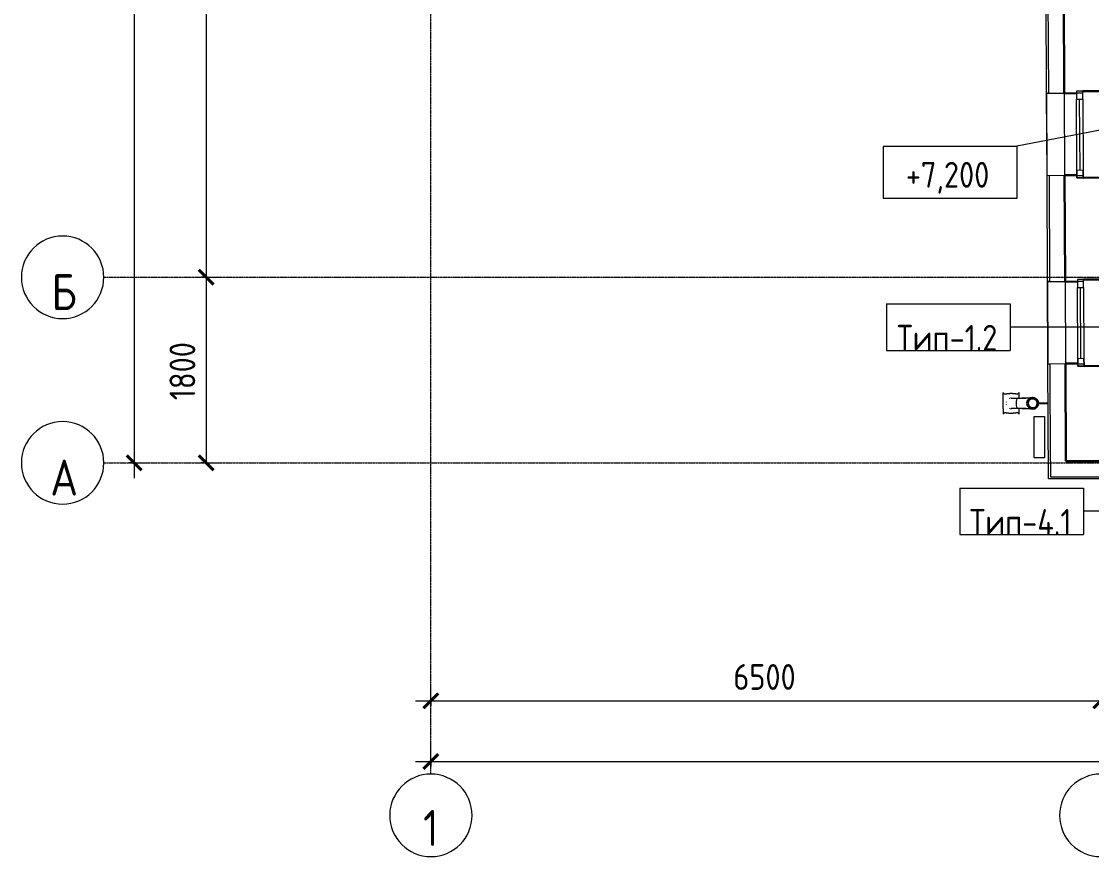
# Model space of a CAD drawing. Header units: millimetres. Extents: x -10474 to 67905, y -3824 to 44223.
# Drawn here: x -10474 to -89, y -3824 to 4277 of the extents above; entities that cross this region are included whole.
import ezdxf

# ---------------------------------------------------------------- set-up
doc = ezdxf.new("R2010")
doc.units = ezdxf.units.MM
doc.linetypes.add('ADSK_Линия сетки', pattern=[25, 20, -2.5, 0, -2.5])
for name, color, linetype, lineweight in [('_ Окна', 7, 'Continuous', 9), ('Аннотация', 7, 'Continuous', 20), ('Марки', 7, 'Continuous', 20), ('Обобщенные модели', 7, 'Continuous', 18), ('Окна', 7, 'Continuous', 9), ('Оси', 7, 'Continuous', 9), ('Отметки', 7, 'Continuous', 9), ('Размеры', 7, 'Continuous', 9), ('Размеры-100', 7, 'Continuous', 9), ('Стены внутренние', 7, 'Continuous', 18), ('Стены наружные', 7, 'Continuous', 18), ('Стены несущие', 7, 'Continuous', 30), ('Стены отделка', 7, 'Continuous', 30), ('Стены штриховка', 7, 'Continuous', 9)]:
    doc.layers.add(name, color=color, linetype=linetype, lineweight=lineweight)
doc.styles.add('GOST Common', font='GOST_Common.ttf', dxfattribs={"width": 0.9, "height": 350})
doc.styles.add('GOST Common_2', font='GOST_Common.ttf', dxfattribs={"width": 0.9, "height": 250})
doc.styles.add('GOST Common_B', font='', dxfattribs={"width": 0.9, "height": 250})
doc.styles.get('GOST Common_B').set_extended_font_data('GOST Common', bold=True)
doc.dimstyles.new('ADSK_Основной_2_5_мм_Оси', dxfattribs={"dimscale": 304.8, "dimtxt": 251.428749, "dimasz": 0.463911, "dimexe": 0.492126, "dimexo": 0.492126, "dimgap": 0.098425, "dimtad": 1, "dimrnd": 0.01, "dimdsep": 46, "dimtxsty": 'GOST Common_2', "dimblk1": 'OBLIQUE', "dimblk2": 'OBLIQUE', "dimsah": 1, "dimcen": 0.09, "dimdle": 0.492126, "dimazin": 2, "dimtfac": 1, "dimtdec": 4, "dimtix": 1, "dimtmove": 0, "dimatfit": 3, "dimfxl": 1, "dimtvp": 1, "dimtolj": 1, "dimtzin": 0, "dimlwd": 20, "dimlwe": 20, "dimarcsym": 2})

# ---------------------------------------------------------------- blocks, each defined once
blk = doc.blocks.new('Водосток - Тип 1 _карниз больше 490мм_-5158525-План потолков 2-го этажа')
at = {"layer": 'Обобщенные модели', "lineweight": 9}
h = blk.add_hatch(dxfattribs=at)
h.set_pattern_fill('FP_7', color=256, style=0, pattern_type=2)
h.set_pattern_definition([(314.728, (-451.3, -498.1), (106.568, 105.561), [])])
h.paths.add_polyline_path([(76, 171), (76, 149), (86, 129), (103, 115), (126, 110), (147, 115), (164, 129), (174, 149), (173, 172), (164, 191), (147, 205), (125, 210), (103, 205), (86, 191), (76, 171)])
at = {"layer": 'Обобщенные модели'}
for p, q in [((19, 445), (25, 445)), ((225, 445), (231, 445)), ((25, 295), (19, 295)), ((75, 224), (75, 306)), ((75, 264), (75, 306)), ((75, 224), (75, 266)), ((175, 306), (175, 224)), ((175, 306), (175, 264)), ((175, 266), (175, 224)), ((231, 295), (225, 295)), ((120, 11), (120, 109)), ((130, 109), (130, 11))]:
    blk.add_line(p, q, dxfattribs=at)
at = {"layer": 'Обобщенные модели', "flags": 128}
for points in [[(75, 266), (75, 272), (75, 278), (75, 283), (75, 288), (75, 294), (75, 299), (75, 304), (75, 309), (75, 314), (75, 318), (75, 323), (75, 327), (75, 331), (75, 335), (75, 339), (75, 342), (75, 346), (75, 349), (75, 352), (75, 355), (75, 357), (75, 359), (75, 362), (75, 363), (75, 365), (75, 366), (75, 368), (75, 369), (75, 369), (75, 370), (75, 370), (75, 370)], [(175, 370), (175, 370), (175, 370), (175, 369), (175, 368), (175, 367), (175, 366), (175, 364), (175, 362), (175, 360), (175, 358), (175, 356), (175, 353), (175, 350), (175, 347), (175, 344), (175, 340), (175, 337), (175, 333), (175, 329), (175, 325), (175, 320), (175, 316), (175, 311), (175, 306), (175, 301), (175, 296), (175, 291), (175, 285), (175, 280), (175, 274), (175, 269), (175, 266)], [(75, 264), (75, 258), (75, 252), (75, 247), (75, 242), (75, 236), (75, 231), (75, 226), (75, 221), (75, 216), (75, 212), (75, 207), (75, 203), (75, 199), (75, 195), (75, 191), (75, 188), (75, 184), (75, 181), (75, 178), (75, 175), (75, 173)], [(175, 173), (175, 174), (175, 177), (175, 180), (175, 183), (175, 186), (175, 190), (175, 193), (175, 197), (175, 201), (175, 205), (175, 210), (175, 214), (175, 219), (175, 224), (175, 229), (175, 234), (175, 239), (175, 245), (175, 250), (175, 256), (175, 261), (175, 264)]]:
    blk.add_lwpolyline(points, dxfattribs=at)
at = {"layer": 'Обобщенные модели'}
for centre, radius, start, end in [((125, 370), 50, 103.3248, 106.6752), ((125, 370), 50, 73.3248, 76.6752), ((125, 370), 50, 174.5444, 183.3856), ((125, 370), 50, 163.3249, 166.6752), ((125, 370), 50, 13.3248, 16.6751), ((125, 370), 50, 356.7269, 5.4556), ((125, 160), 52, 90, 270), ((125, 160), 52, 270, 90)]:
    blk.add_arc(centre, radius, start, end, dxfattribs=at)
at = {"layer": 'Обобщенные модели', "lineweight": 40}
for start, end in [(90, 270), (270, 90)]:
    blk.add_arc((125, 160), 50, start, end, dxfattribs=at)
at = {"layer": 'Обобщенные модели'}
for centre, major_axis, start_param, end_param in [((125, 306), (-50, 0), 4.712389, 6.283185), ((125, 306), (-50, 0), 4.712389, 6.283185), ((125, 306), (-50, 0), 3.141593, 4.712389), ((125, 306), (-50, 0), 3.141593, 4.712389), ((125, 224), (-50, 0), 6.107498, 6.283185), ((125, 224), (-50, 0), 6.107498, 6.283185), ((125, 224), (50, 0), 0, 0.101211), ((125, 224), (50, 0), 0, 0.101211)]:
    blk.add_ellipse(centre, major_axis=major_axis, ratio=0.309017, start_param=start_param, end_param=end_param, dxfattribs=at)
for points, knots in [([(19, 295), (21, 295), (25, 296), (29, 299), (31, 302), (32, 305), (32, 307), (32, 309), (32, 312), (32, 314), (32, 316), (32, 319), (32, 321), (31, 324), (31, 327), (31, 330), (30, 333), (30, 336), (29, 339), (29, 342), (29, 346), (28, 350), (28, 356), (27, 365), (27, 375), (28, 384), (28, 390), (29, 394), (29, 398), (29, 401), (30, 404), (30, 407), (31, 410), (31, 413), (31, 416), (32, 419), (32, 421), (32, 424), (32, 426), (32, 428), (32, 431), (32, 433), (32, 435), (31, 438), (29, 441), (25, 444), (21, 445), (19, 445)], [-1, -1, -1, -1, -0.941176, -0.882353, -0.852941, -0.823529, -0.808824, -0.794118, -0.779412, -0.764706, -0.75, -0.735294, -0.720588, -0.705882, -0.691176, -0.676471, -0.661765, -0.647059, -0.632353, -0.617647, -0.602941, -0.588235, -0.558824, -0.529412, -0.470588, -0.441176, -0.411765, -0.397059, -0.382353, -0.367647, -0.352941, -0.338235, -0.323529, -0.308824, -0.294118, -0.279412, -0.264706, -0.25, -0.235294, -0.220588, -0.205882, -0.191176, -0.176471, -0.147059, -0.117647, -0.058824, 0, 0, 0, 0]), ([(19, 445), (22, 445), (29, 445), (39, 445), (48, 445), (56, 445), (61, 445), (65, 445), (68, 445), (71, 445), (74, 445), (78, 445), (81, 445), (84, 445), (86, 445), (88, 445), (90, 445), (93, 445), (96, 445), (100, 445), (102, 445), (105, 445), (107, 445), (110, 445), (116, 445), (121, 445), (125, 445)], [-1, -1, -1, -1, -0.875, -0.75, -0.625, -0.5625, -0.5, -0.46875, -0.4375, -0.40625, -0.375, -0.34375, -0.3125, -0.28125, -0.265625, -0.25, -0.234375, -0.21875, -0.1875, -0.15625, -0.140625, -0.125, -0.109375, -0.09375, -0.0625, 0, 0, 0, 0]), ([(125, 445), (129, 445), (134, 445), (140, 445), (143, 445), (145, 445), (148, 445), (150, 445), (154, 445), (157, 445), (160, 445), (162, 445), (164, 445), (166, 445), (169, 445), (172, 445), (176, 445), (179, 445), (182, 445), (185, 445), (189, 445), (194, 445), (202, 445), (211, 445), (221, 445), (228, 445), (231, 445)], [-1, -1, -1, -1, -0.9375, -0.90625, -0.890625, -0.875, -0.859375, -0.84375, -0.8125, -0.78125, -0.765625, -0.75, -0.734375, -0.71875, -0.6875, -0.65625, -0.625, -0.59375, -0.5625, -0.53125, -0.5, -0.4375, -0.375, -0.25, -0.125, 0, 0, 0, 0]), ([(231, 445), (229, 445), (225, 444), (221, 441), (219, 438), (218, 435), (218, 433), (218, 431), (218, 428), (218, 426), (218, 424), (218, 421), (218, 419), (219, 416), (219, 413), (219, 410), (220, 407), (220, 404), (221, 401), (221, 398), (221, 394), (222, 390), (222, 384), (223, 375), (223, 365), (222, 356), (222, 350), (221, 346), (221, 342), (221, 339), (220, 336), (220, 333), (219, 330), (219, 327), (219, 324), (218, 321), (218, 319), (218, 316), (218, 314), (218, 312), (218, 309), (218, 307), (218, 305), (219, 302), (221, 299), (225, 296), (229, 295), (231, 295)], [-1, -1, -1, -1, -0.941176, -0.882353, -0.852941, -0.823529, -0.808824, -0.794118, -0.779412, -0.764706, -0.75, -0.735294, -0.720588, -0.705882, -0.691176, -0.676471, -0.661765, -0.647059, -0.632353, -0.617647, -0.602941, -0.588235, -0.558824, -0.529412, -0.470588, -0.441176, -0.411765, -0.397059, -0.382353, -0.367647, -0.352941, -0.338235, -0.323529, -0.308824, -0.294118, -0.279412, -0.264706, -0.25, -0.235294, -0.220588, -0.205882, -0.191176, -0.176471, -0.147059, -0.117647, -0.058824, 0, 0, 0, 0]), ([(74, 295), (73, 295), (71, 295), (68, 295), (65, 295), (61, 295), (56, 295), (48, 295), (39, 295), (29, 295), (22, 295), (19, 295)], [-0.625, -0.625, -0.625, -0.625, -0.59375, -0.5625, -0.53125, -0.5, -0.4375, -0.375, -0.25, -0.125, 0, 0, 0, 0]), ([(231, 295), (228, 295), (221, 295), (211, 295), (202, 295), (194, 295), (189, 295), (185, 295), (182, 295), (179, 295), (177, 295), (176, 295)], [-1, -1, -1, -1, -0.875, -0.75, -0.625, -0.5625, -0.5, -0.46875, -0.4375, -0.40625, -0.375, -0.375, -0.375, -0.375])]:
    blk.add_open_spline(points, degree=3, knots=knots, dxfattribs=at)
blk = doc.blocks.new('окна_rehau_однопольное_фрамуга_сверху - 800х2240 _нов_-2167272-План потолков 2-го этажа')
at = {"layer": '_ Окна', "lineweight": 18}
for p, q in [((-420, 75), (-420, 135)), ((-420, 135), (-344, 135)), ((-344, 135), (-344, 75)), ((344, 135), (344, 75)), ((420, 135), (344, 135)), ((420, 75), (420, 135)), ((-344, 75), (-420, 75)), ((344, 75), (420, 75))]:
    blk.add_line(p, q, dxfattribs=at)
at = {"layer": '_ Окна'}
for p, q in [((-400, 75), (-400, 135)), ((-344, 105), (344, 105)), ((400, 75), (400, 135))]:
    blk.add_line(p, q, dxfattribs=at)
at = {"layer": 'Окна'}
for p, q in [((-420, 135), (-420, 75)), ((-344, 135), (-420, 135)), ((-344, 135), (344, 135)), ((420, 135), (344, 135)), ((420, 75), (420, 135)), ((-420, 75), (-344, 75)), ((344, 75), (-344, 75)), ((344, 75), (420, 75))]:
    blk.add_line(p, q, dxfattribs=at)
blk = doc.blocks.new('Ось сетки - Круг_Ø8 мм-8258-План потолков 2-го этажа')
at = {"layer": 'Оси', "lineweight": 20}
for start, end in [(360, 180), (180, 360)]:
    blk.add_arc((0, 0), 4, start, end, dxfattribs=at)
blk = doc.blocks.new('DIMBLOCK5-План потолков 2-го этажа')
at = {"layer": 'Размеры-100', "lineweight": 40, "transparency": 16777216}
for p, q in [((-8681, 8295), (-8751, 8366)), ((-8681, 8295), (-8610, 8224)), ((-8681, 1795), (-8751, 1866)), ((-8681, 1795), (-8610, 1724))]:
    blk.add_line(p, q, dxfattribs=at)
at = {"layer": 'Размеры-100', "lineweight": 20, "transparency": 16777216}
for p, q in [((-8681, 8295), (-8731, 8295)), ((-8681, 8295), (-8681, 1795)), ((-8681, 8295), (-8531, 8295)), ((-8681, 1795), (-8731, 1795)), ((-8681, 1795), (-8531, 1795))]:
    blk.add_line(p, q, dxfattribs=at)
at = {"layer": 'Размеры-100', "color": 0, "lineweight": 20, "transparency": 16777216, "insert": (-9037, 4730), "char_height": 250, "width": 756.84, "attachment_point": 1, "rotation": 90, "line_spacing_factor": 1.022761, "style": 'GOST Common_2'}
blk.add_mtext('6500', dxfattribs=at)
blk = doc.blocks.new('_Oblique')
at = {"color": 0, "linetype": 'ByBlock', "lineweight": -2}
blk.add_line((-0.5, -0.5), (0.5, 0.5), dxfattribs=at)
blk = doc.blocks.new('DIMBLOCK6-План потолков 2-го этажа')
at = {"layer": 'Размеры-100', "lineweight": 40, "transparency": 16777216}
for p, q in [((-8681, 1795), (-8751, 1866)), ((-8681, 1795), (-8610, 1724)), ((-8681, -5), (-8751, 66)), ((-8681, -5), (-8610, -76))]:
    blk.add_line(p, q, dxfattribs=at)
at = {"layer": 'Размеры-100', "lineweight": 20, "transparency": 16777216}
for p, q in [((-8681, 1795), (-8731, 1795)), ((-8681, 1795), (-8681, -5)), ((-8681, 1795), (-8531, 1795)), ((-8681, -5), (-8731, -5)), ((-8681, -5), (-8531, -5))]:
    blk.add_line(p, q, dxfattribs=at)
at = {"layer": 'Размеры-100', "color": 0, "lineweight": 20, "transparency": 16777216, "insert": (-9037, 603), "char_height": 250, "width": 700.59, "attachment_point": 1, "rotation": 90, "line_spacing_factor": 1.022761, "style": 'GOST Common_2'}
blk.add_mtext('1800', dxfattribs=at)
blk = doc.blocks.new('DIMBLOCK7-План потолков 2-го этажа')
at = {"layer": 'Размеры-100', "lineweight": 40, "transparency": 16777216}
for p, q in [((-9381, 43045), (-9451, 43116)), ((-9381, 43045), (-9310, 42974)), ((-9381, -5), (-9451, 66)), ((-9381, -5), (-9310, -76))]:
    blk.add_line(p, q, dxfattribs=at)
at = {"layer": 'Размеры-100', "lineweight": 20, "transparency": 16777216}
for p, q in [((-9381, 43195), (-9381, -155)), ((-9381, 43045), (-9431, 43045)), ((-9381, 43045), (-9231, 43045)), ((-9381, -5), (-9431, -5)), ((-9381, -5), (-9231, -5))]:
    blk.add_line(p, q, dxfattribs=at)
at = {"layer": 'Размеры-100', "color": 0, "lineweight": 20, "transparency": 16777216, "insert": (-9737, 21115), "char_height": 250, "width": 971.62, "attachment_point": 1, "rotation": 90, "line_spacing_factor": 1.022761, "style": 'GOST Common_2'}
blk.add_mtext('43050', dxfattribs=at)
blk = doc.blocks.new('DIMBLOCK8-План потолков 2-го этажа')
at = {"layer": 'Размеры-100', "lineweight": 20, "transparency": 16777216}
for p, q in [((-6500, -2314), (-6500, -2164)), ((0, -2314), (0, -2164)), ((-6650, -2314), (0, -2314)), ((-6500, -2314), (-6500, -2364)), ((0, -2314), (0, -2364))]:
    blk.add_line(p, q, dxfattribs=at)
at = {"layer": 'Размеры-100', "lineweight": 40, "transparency": 16777216}
for p, q in [((-6500, -2314), (-6430, -2243)), ((0, -2314), (70, -2243)), ((-6500, -2314), (-6571, -2385)), ((0, -2314), (-71, -2385))]:
    blk.add_line(p, q, dxfattribs=at)
at = {"layer": 'Размеры-100', "color": 0, "lineweight": 20, "transparency": 16777216, "insert": (-3566, -1957), "char_height": 250, "width": 756.84, "attachment_point": 1, "line_spacing_factor": 1.022761, "style": 'GOST Common_2'}
blk.add_mtext('6500', dxfattribs=at)
blk = doc.blocks.new('DIMBLOCK19-План потолков 2-го этажа')
at = {"layer": 'Размеры-100', "lineweight": 20, "transparency": 16777216}
for p, q in [((-6500, -2901), (-6500, -2751)), ((55350, -2901), (55350, -2751)), ((-6650, -2901), (55500, -2901)), ((-6500, -2901), (-6500, -2951)), ((55350, -2901), (55350, -2951))]:
    blk.add_line(p, q, dxfattribs=at)
at = {"layer": 'Размеры-100', "lineweight": 40, "transparency": 16777216}
for p, q in [((-6500, -2901), (-6571, -2972)), ((-6500, -2901), (-6430, -2830)), ((55350, -2901), (55279, -2972)), ((55350, -2901), (55420, -2830))]:
    blk.add_line(p, q, dxfattribs=at)
at = {"layer": 'Размеры-100', "color": 0, "lineweight": 20, "transparency": 16777216, "insert": (24054, -2544), "char_height": 250, "width": 889.8, "attachment_point": 1, "line_spacing_factor": 1.022761, "style": 'GOST Common_2'}
blk.add_mtext('61850', dxfattribs=at)
blk = doc.blocks.new('ADSK_Марка_Потолок - ADSK_Марка и Смещение от уровня-155896-План потолков 2-го этажа')
at = {"layer": 'Марки'}
for p, q in [((-6, 4.5), (-6, 0)), ((-6, 4.5), (6, 4.5)), ((6, 4.5), (6, 0)), ((-6, 0), (6, 0))]:
    blk.add_line(p, q, dxfattribs=at)
blk = doc.blocks.new('Высотные отметки - Рамка-12095-План потолков 2-го этажа')
at = {"layer": 'Аннотация'}
for p, q in [((-6.5, 0), (-6.5, 5)), ((-6.5, 5), (6.5, 5)), ((6.5, 5), (6.5, 0)), ((6.5, 0), (-6.5, 0))]:
    blk.add_line(p, q, dxfattribs=at)

msp = doc.modelspace()

# ---------------------------------------------------------------- linework, layer by layer
at = {"layer": 'Марки'}
for p, q in [((364.104, 1311.311), (-880.14, 1311.311)), ((364.437, -474.719), (-168.541, -474.719))]:
    msp.add_line(p, q, dxfattribs=at)
at = {"layer": 'Оси', "linetype": 'ADSK_Линия сетки'}
for p, q in [((-6500.435, -3024.361), (-6500.435, 44110.064)), ((-9674.401, 1795), (50122.26, 1795)), ((-9674.401, -5), (50122.26, -5))]:
    msp.add_line(p, q, dxfattribs=at)
at = {"layer": 'Отметки', "lineweight": 20}
for p, q in [((1002.536, 3414.385), (-829.742, 3064.096)), ((-829.742, 3064.096), (-1462.956, 3064.096))]:
    msp.add_line(p, q, dxfattribs=at)
at = {"layer": 'Стены внутренние'}
for p, q in [((-355.119, 3579.426), (-351.338, 2784.435)), ((-346.43, 1752.447), (-342.65, 957.456))]:
    msp.add_line(p, q, dxfattribs=at)
at = {"layer": 'Стены наружные'}
for p, q in [((-525.188, 3593.552), (-526.188, 3593.547)), ((-526.188, 3593.547), (-522.409, 2798.955)), ((-525.139, 3583.343), (-526.139, 3583.338)), ((-521.336, 2783.627), (-525.117, 3578.618)), ((-521.409, 2798.96), (-522.409, 2798.955)), ((-516.502, 1767.015), (-517.502, 1767.01)), ((-517.502, 1767.01), (-513.683, 963.976)), ((-516.487, 1763.971), (-517.487, 1763.967)), ((-512.648, 956.648), (-516.428, 1751.639)), ((-512.683, 963.98), (-513.683, 963.976))]:
    msp.add_line(p, q, dxfattribs=at)
at = {"layer": 'Стены несущие'}
for p, q in [((-355.119, 3579.426), (-360.156, 4638.747)), ((-235.12, 3579.997), (-355.119, 3579.426)), ((154.78, 3601.852), (-175.216, 3600.282)), ((-351.338, 2784.435), (-231.339, 2785.006)), ((-346.43, 1752.447), (-351.338, 2784.435)), ((-171.221, 2760.292), (158.775, 2761.861)), ((163.469, 1774.872), (-166.528, 1773.303)), ((-226.432, 1753.018), (-346.43, 1752.447)), ((-342.65, 957.456), (-222.651, 958.027)), ((-338.149, 11.098), (-342.65, 957.456)), ((-162.533, 933.312), (167.463, 934.882)), ((7678.134, 11.098), (-338.149, 11.098))]:
    msp.add_line(p, q, dxfattribs=at)
at = {"layer": 'Стены отделка', "lineweight": 9}
for p, q in [((-525.117, 3578.618), (-530.155, 4637.939)), ((-355.119, 3579.426), (-525.117, 3578.618)), ((-355.119, 3579.426), (-355.119, 3579.426)), ((-521.336, 2783.627), (-351.338, 2784.435)), ((-516.428, 1751.639), (-521.336, 2783.627)), ((-351.338, 2784.435), (-346.43, 1752.447)), ((-346.43, 1752.447), (-516.428, 1751.639)), ((-512.648, 956.648), (-492.648, 956.743)), ((-507.343, -158.902), (-512.648, 956.648)), ((-492.648, 956.743), (-342.65, 957.456)), ((-492.491, 923.743), (-492.648, 956.743)), ((-646.279, 44.747), (-646.279, 444.747)), ((-646.279, 444.747), (-546.279, 444.747)), ((-546.279, 444.747), (-546.279, 44.747)), ((-546.279, 44.747), (-646.279, 44.747)), ((-488.151, 11.098), (-487.438, -138.902)), ((7848.134, -158.902), (-507.343, -158.902)), ((-487.438, -138.902), (7828.134, -138.902))]:
    msp.add_line(p, q, dxfattribs=at)
at = {"layer": 'Стены штриховка'}
for p, q in [((-505.117, 3578.713), (-510.039, 4613.701)), ((-501.336, 2783.722), (-496.429, 1751.734)), ((-492.648, 956.743), (-492.648, 956.743)), ((-488.151, 11.098), (-492.491, 923.743))]:
    msp.add_line(p, q, dxfattribs=at)

# ---------------------------------------------------------------- block references
at = {"layer": 'Марки', "xscale": 99.99999999999993, "yscale": 99.99999999999993, "zscale": 99.99999999999993}
for p in [(-1480.14, 1086.311), (-768.541, -699.719)]:
    msp.add_blockref('ADSK_Марка_Потолок - ADSK_Марка и Смещение от уровня-155896-План потолков 2-го этажа', p, dxfattribs=at)
at = {"layer": 'Обобщенные модели', "rotation": 90.27247415019644}
msp.add_blockref('Водосток - Тип 1 _карниз больше 490мм_-5158525-План потолков 2-го этажа', (-500.233, 448.933), dxfattribs=at)
at = {"layer": 'Окна', "rotation": 90.2724741501968}
for p in [(-98.219, 3180.644), (-89.531, 1353.664)]:
    msp.add_blockref('окна_rehau_однопольное_фрамуга_сверху - 800х2240 _нов_-2167272-План потолков 2-го этажа', p, dxfattribs=at)
at = {"layer": 'Оси', "lineweight": 20, "xscale": 99.99999999999993, "yscale": 99.99999999999993, "zscale": 99.99999999999993, "rotation": 269.9999999999994}
for p in [(-10074.401, 1795), (-10074.401, -5)]:
    msp.add_blockref('Ось сетки - Круг_Ø8 мм-8258-План потолков 2-го этажа', p, dxfattribs=at)
at = {"layer": 'Оси', "lineweight": 20, "xscale": 99.99999999999993, "yscale": 99.99999999999993, "zscale": 99.99999999999993}
for p in [(-6500.435, -3424.361), (-0.435, -3424.361)]:
    msp.add_blockref('Ось сетки - Круг_Ø8 мм-8258-План потолков 2-го этажа', p, dxfattribs=at)
at = {"layer": 'Отметки', "lineweight": 20, "extrusion": (0, 0, -1), "xscale": 99.99999999999993, "yscale": 99.99999999999993, "zscale": 99.99999999999993, "rotation": 180}
msp.add_blockref('Высотные отметки - Рамка-12095-План потолков 2-го этажа', (1462.956, 3064.096), dxfattribs=at)

# ---------------------------------------------------------------- texts
at = {"layer": 'Марки', "lineweight": 9, "char_height": 250, "attachment_point": 5, "line_spacing_factor": 1.022766, "style": 'GOST Common_B'}
for s, insert, width in [('\\pt1143,2286,3429,4572,5715,6858,8001,9144,10287,11430,12573,13716,14859,16002,17145,18288,19431,20574,21717,22860,24003,25146,26289,27432,28575,29718,30861,32004,33147,34290,35433,36576;Тип-1.2', (-1490.771, 1208.467), 1024.2), ('\\pt1143,2286,3429,4572,5715,6858,8001,9144,10287,11430,12573,13716,14859,16002,17145,18288,19431,20574,21717,22860,24003,25146,26289,27432,28575,29718,30861,32004,33147,34290,35433,36576;Тип-4.1', (-778.722, -577.564), 1047.6)]:
    msp.add_mtext(s, dxfattribs=dict(at, insert=insert, width=width))
at = {"layer": 'Оси', "char_height": 350, "attachment_point": 5, "line_spacing_factor": 1.022766, "style": 'GOST Common'}
for s, insert, width in [('\\pt89.999,180.0015,270.0005,359.9995,449.9985,540.001,630,719.999,810.0015,900.0005,989.9995,1079.9985,1170.001,1260,1349.999,1440.0015,1530.0005,1619.9995,1709.9985,1800.001,1890,1979.999,2070.0015,2160.0005,2249.9995,2339.9985,2430.001,2520,2609.999,2700.0015,2790.0005,2879.9995;Б', (-10059.474, 1652.149), 261.9), ('\\pt89.999,180.0015,270.0005,359.9995,449.9985,540.001,630,719.999,810.0015,900.0005,989.9995,1079.9985,1170.001,1260,1349.999,1440.0015,1530.0005,1619.9995,1709.9985,1800.001,1890,1979.999,2070.0015,2160.0005,2249.9995,2339.9985,2430.001,2520,2609.999,2700.0015,2790.0005,2879.9995;А', (-10059.474, -147.851), 291.6), ('\\pt89.999,180.0015,270.0005,359.9995,449.9985,540.001,630,719.999,810.0015,900.0005,989.9995,1079.9985,1170.001,1260,1349.999,1440.0015,1530.0005,1619.9995,1709.9985,1800.001,1890,1979.999,2070.0015,2160.0005,2249.9995,2339.9985,2430.001,2520,2609.999,2700.0015,2790.0005,2879.9995;1', (-6501.265, -3547.265), 161.1)]:
    msp.add_mtext(s, dxfattribs=dict(at, insert=insert, width=width))
at = {"layer": 'Отметки', "lineweight": 20, "insert": (-1891.632, 2914.653), "char_height": 250, "width": 1028.82257, "attachment_point": 1, "line_spacing_factor": 1.022761, "style": 'GOST Common_2'}
msp.add_mtext('+7,200', dxfattribs=at)

# ---------------------------------------------------------------- dimensions: what is measured, and where the dimension line sits
at = {"layer": 'Размеры', "lineweight": 20}
for base, p1, p2, override, picture, middle in [((-9380.683, -5), (-9280.698, 43045), (-9280.698, -5), {"dimpost": '<>', "dimfxl": 43050}, 'DIMBLOCK7-План потолков 2-го этажа', (-9535.683, 21520)), ((-8680.683, 1795), (-8580.698, 8295), (-8580.698, 1795), {"dimpost": '<>', "dimfxl": 6500}, 'DIMBLOCK5-План потолков 2-го этажа', (-8835.683, 5045)), ((-8680.683, -5), (-8580.698, 1795), (-8580.698, -5), {"dimpost": '<>', "dimfxl": 1800}, 'DIMBLOCK6-План потолков 2-го этажа', (-8835.683, 895))]:
    dim = msp.add_linear_dim(base=base, p1=p1, p2=p2, angle=90, dimstyle='ADSK_Основной_2_5_мм_Оси', override=override, dxfattribs=at)
    dim.commit()
    dim.dimension.update_dxf_attribs({"geometry": picture, "text_midpoint": middle})
for base, p1, p2, override, picture, middle in [((-0.435, -2314.023), (-6500.435, -2214.038), (-0.435, -2214.038), {"dimpost": '<>', "dimfxl": 6500}, 'DIMBLOCK8-План потолков 2-го этажа', (-3250.435, -2159.023)), ((55349.565, -2900.84), (-6500.435, -2800.855), (55349.565, -2800.855), {"dimpost": '<>', "dimfxl": 61850}, 'DIMBLOCK19-План потолков 2-го этажа', (24424.565, -2745.84))]:
    dim = msp.add_linear_dim(base=base, p1=p1, p2=p2, dimstyle='ADSK_Основной_2_5_мм_Оси', override=override, dxfattribs=at)
    dim.commit()
    dim.dimension.update_dxf_attribs({"geometry": picture, "text_midpoint": middle})

doc.saveas('drawing.dxf')
